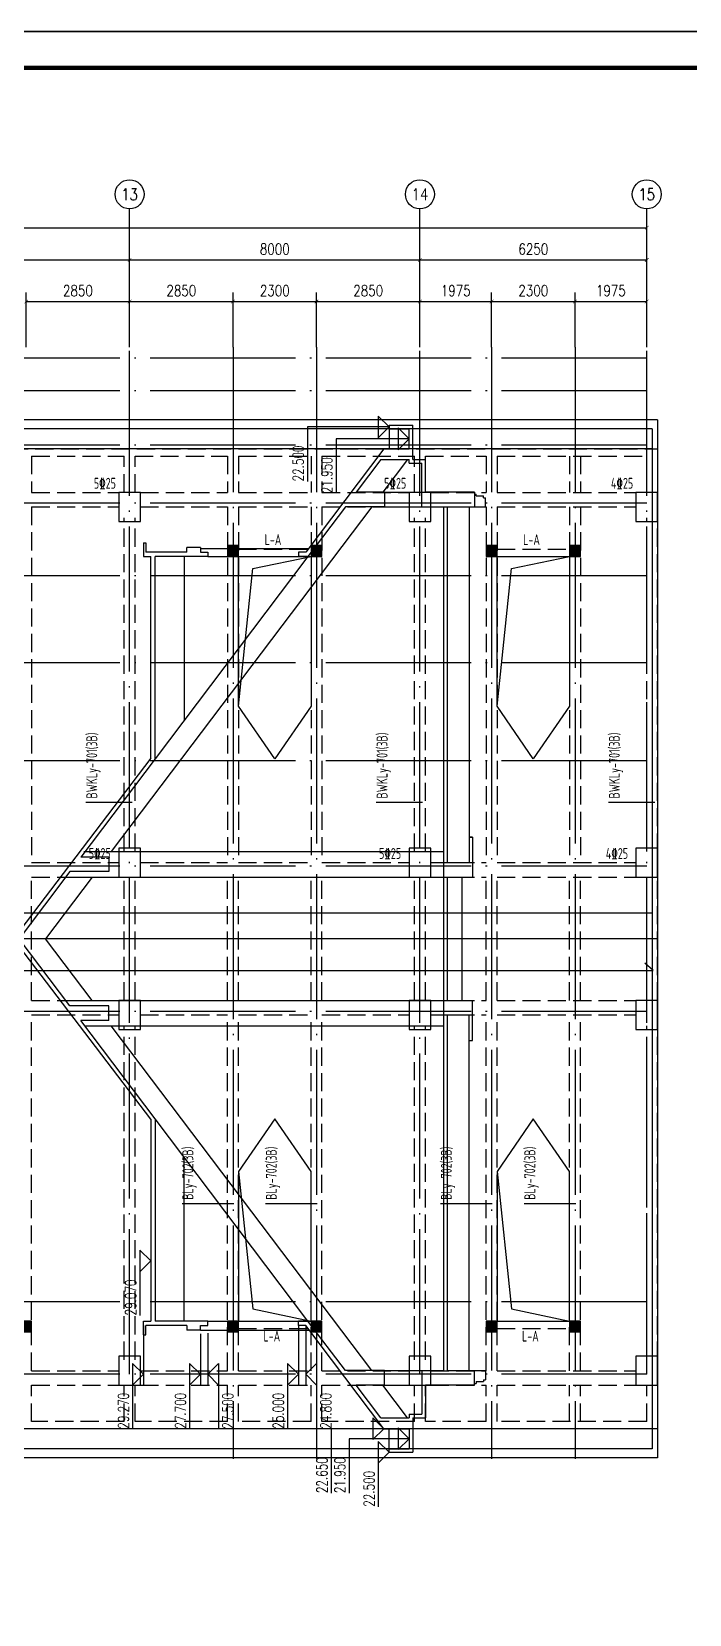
# Model space of a CAD drawing. Header units: millimetres. Extents: x 2998490 to 15040601, y 444546 to 7822218.
# Drawn here: x 14434905 to 14453031, y 7442157 to 7485764 of the extents above; entities that cross this region are included whole.
import ezdxf
from ezdxf.enums import TextEntityAlignment as Align

# ---------------------------------------------------------------- set-up
doc = ezdxf.new("R2010")
doc.units = ezdxf.units.MM
doc.header["$LTSCALE"] = 2000
doc.linetypes.add('DASH', pattern=[0.35, 0.25, -0.1])
doc.linetypes.add('DOTE', pattern=[2.42, 2, -0.2, 0.02, -0.2])
for name, color, linetype in [('3-AXIS', 3, 'Continuous'), ('3-AXIS_TEXT', 7, 'Continuous'), ('3-ban', 84, 'Continuous'), ('3-ban-rein', 1, 'Continuous'), ('3-column-DOWN', 232, 'Continuous'), ('3-dote', 43, 'DOTE'), ('3-liang-rein-X', 54, 'Continuous'), ('3-liang-R截面-X', 50, 'Continuous'), ('3-liang-R截面-Y', 70, 'Continuous'), ('3-liang-s-1', 44, 'Continuous'), ('3-liang-xu', 120, 'DASH'), ('AXIS', 3, 'Continuous'), ('AXIS_TEXT', 7, 'Continuous'), ('图框', 7, 'Continuous')]:
    doc.layers.add(name, color=color, linetype=linetype)
doc.layers.add('3-零部件', color=73, linetype='Continuous', lineweight=5)
doc.styles.add('_TCH_AXIS', font='COMPLEX', dxfattribs={"bigfont": 'GBCBIG'})
doc.styles.add('_TCH_DIM', font='SIMPLEX', dxfattribs={"bigfont": 'GBCBIG'})
doc.styles.add('COMPLEX', font='COMPLEX')
doc.styles.add('DIM_FONT', font='SIMPLEX', dxfattribs={"width": 0.8, "bigfont": 'HZTXT'})
doc.styles.add('TSSD_Rein', font='Tssdeng.shx', dxfattribs={"width": 0.7, "bigfont": 'hztxt.shx'})
doc.dimstyles.new('DIMN100', dxfattribs={"dimtxt": 300, "dimasz": 100, "dimexe": 250, "dimexo": 300, "dimgap": 150, "dimtad": 1, "dimdec": 0, "dimzin": 0, "dimdsep": 46, "dimtxsty": 'DIM_FONT', "dimblk": 'ARCHTICK', "dimcen": 0.09, "dimclrt": 7, "dimazin": 2, "dimtfac": 1, "dimtdec": 0, "dimtix": 1, "dimtmove": 2, "dimatfit": 3, "dimldrblk": 'ARCHTICK', "dimfxl": 0, "dimtolj": 1, "dimtzin": 0, "dimarcsym": 0})

# ---------------------------------------------------------------- blocks, each defined once
blk = doc.blocks.new('TJAD_TK_A0')
at = {"layer": '图框'}
for p, q in [((2162, 399.3), (973, 399.3)), ((973, -441.7), (2162, -441.7))]:
    blk.add_line(p, q, dxfattribs=at)
at = {"layer": '图框', "const_width": 1.2}
blk.add_lwpolyline([(2152, -431.7), (2152, 389.3), (998, 389.3), (998, -431.7)], close=True, dxfattribs=at)
blk = doc.blocks.new('_ArchTick')
at = {"color": 0, "linetype": 'ByBlock', "const_width": 0.15}
blk.add_lwpolyline([(-0.5, -0.5), (0.5, 0.5)], dxfattribs=at)
blk = doc.blocks.new('*D190')
at = {"layer": 'AXIS', "color": 0, "lineweight": -2}
for p, q in [((14429606, 7478430), (14429606, 7479723)), ((14429606, 7479473), (14437606, 7479473)), ((14437606, 7478430), (14437606, 7479723))]:
    blk.add_line(p, q, dxfattribs=at)
at = {"layer": 'Defpoints', "color": 0}
for p in [(14437606, 7479473), (14429606, 7478130), (14437606, 7478130)]:
    blk.add_point(p, dxfattribs=at)
at = {"layer": 'AXIS', "color": 0, "lineweight": -2, "xscale": 100, "yscale": 100, "zscale": 100, "rotation": 180}
blk.add_blockref('_ArchTick', (14429606, 7479473), dxfattribs=at)
at = {"layer": 'AXIS', "color": 0, "lineweight": -2, "xscale": 100, "yscale": 100, "zscale": 100}
blk.add_blockref('_ArchTick', (14437606, 7479473), dxfattribs=at)
at = {"layer": 'AXIS', "color": 7, "insert": (14433606, 7479773), "char_height": 300, "attachment_point": 5, "style": 'DIM_FONT'}
blk.add_mtext('\\A1;8000', dxfattribs=at)
blk = doc.blocks.new('*D191')
at = {"layer": 'AXIS', "color": 0, "lineweight": -2}
for p, q in [((14437606, 7478430), (14437606, 7479723)), ((14437606, 7479473), (14445606, 7479473)), ((14445606, 7478430), (14445606, 7479723))]:
    blk.add_line(p, q, dxfattribs=at)
at = {"layer": 'Defpoints', "color": 0}
for p in [(14445606, 7479473), (14437606, 7478130), (14445606, 7478130)]:
    blk.add_point(p, dxfattribs=at)
at = {"layer": 'AXIS', "color": 0, "lineweight": -2, "xscale": 100, "yscale": 100, "zscale": 100, "rotation": 180}
blk.add_blockref('_ArchTick', (14437606, 7479473), dxfattribs=at)
at = {"layer": 'AXIS', "color": 0, "lineweight": -2, "xscale": 100, "yscale": 100, "zscale": 100}
blk.add_blockref('_ArchTick', (14445606, 7479473), dxfattribs=at)
at = {"layer": 'AXIS', "color": 7, "insert": (14441606, 7479773), "char_height": 300, "attachment_point": 5, "style": 'DIM_FONT'}
blk.add_mtext('\\A1;8000', dxfattribs=at)
blk = doc.blocks.new('*D192')
at = {"layer": 'AXIS', "color": 0, "lineweight": -2}
for p, q in [((14445606, 7478430), (14445606, 7479723)), ((14445606, 7479473), (14451856, 7479473)), ((14451856, 7478430), (14451856, 7479723))]:
    blk.add_line(p, q, dxfattribs=at)
at = {"layer": 'Defpoints', "color": 0}
for p in [(14451856, 7479473), (14445606, 7478130), (14451856, 7478130)]:
    blk.add_point(p, dxfattribs=at)
at = {"layer": 'AXIS', "color": 0, "lineweight": -2, "xscale": 100, "yscale": 100, "zscale": 100, "rotation": 180}
blk.add_blockref('_ArchTick', (14445606, 7479473), dxfattribs=at)
at = {"layer": 'AXIS', "color": 0, "lineweight": -2, "xscale": 100, "yscale": 100, "zscale": 100}
blk.add_blockref('_ArchTick', (14451856, 7479473), dxfattribs=at)
at = {"layer": 'AXIS', "color": 7, "insert": (14448731, 7479773), "char_height": 300, "attachment_point": 5, "style": 'DIM_FONT'}
blk.add_mtext('\\A1;6250', dxfattribs=at)
blk = doc.blocks.new('*D193')
at = {"layer": 'AXIS', "color": 0, "lineweight": -2}
for p, q in [((14375606, 7478430), (14375606, 7480613)), ((14375606, 7480363), (14451856, 7480363)), ((14451856, 7478430), (14451856, 7480613))]:
    blk.add_line(p, q, dxfattribs=at)
at = {"layer": 'Defpoints', "color": 0}
for p in [(14451856, 7480363), (14375606, 7478130), (14451856, 7478130)]:
    blk.add_point(p, dxfattribs=at)
at = {"layer": 'AXIS', "color": 0, "lineweight": -2, "xscale": 100, "yscale": 100, "zscale": 100, "rotation": 180}
blk.add_blockref('_ArchTick', (14375606, 7480363), dxfattribs=at)
at = {"layer": 'AXIS', "color": 0, "lineweight": -2, "xscale": 100, "yscale": 100, "zscale": 100}
blk.add_blockref('_ArchTick', (14451856, 7480363), dxfattribs=at)
at = {"layer": 'AXIS', "color": 7, "insert": (14417563, 7480663), "char_height": 300, "attachment_point": 5, "style": 'DIM_FONT'}
blk.add_mtext('\\A1;76250', dxfattribs=at)
blk = doc.blocks.new('_AXISO')
blk.add_circle((0, 0), 0.5)
at = {"layer": '3-AXIS_TEXT', "style": 'COMPLEX', "width": 1.041667}
blk.add_attdef('A', text='', height=0.56, dxfattribs=at).set_placement((-0.25, -0.28), (0.25, -0.28), align=Align.FIT)
blk = doc.blocks.new('*D1339')
at = {"layer": '3-零部件', "color": 0, "lineweight": -2}
for p, q in [((14434756, 7477071), (14434756, 7478578)), ((14437606, 7477071), (14437606, 7478578)), ((14434756, 7478328), (14437606, 7478328))]:
    blk.add_line(p, q, dxfattribs=at)
at = {"layer": 'Defpoints', "color": 0}
for p in [(14437606, 7478328), (14434756, 7476771), (14437606, 7476771)]:
    blk.add_point(p, dxfattribs=at)
at = {"layer": '3-零部件', "color": 0, "lineweight": -2, "xscale": 100, "yscale": 100, "zscale": 100, "rotation": 180}
blk.add_blockref('_ArchTick', (14434756, 7478328), dxfattribs=at)
at = {"layer": '3-零部件', "color": 0, "lineweight": -2, "xscale": 100, "yscale": 100, "zscale": 100}
blk.add_blockref('_ArchTick', (14437606, 7478328), dxfattribs=at)
at = {"layer": '3-零部件', "color": 7, "insert": (14436181, 7478628), "char_height": 300, "attachment_point": 5, "style": 'DIM_FONT'}
blk.add_mtext('\\A1;2850', dxfattribs=at)
blk = doc.blocks.new('*D1340')
at = {"layer": '3-零部件', "color": 0, "lineweight": -2}
for p, q in [((14437606, 7477071), (14437606, 7478578)), ((14440456, 7477071), (14440456, 7478578)), ((14437606, 7478328), (14440456, 7478328))]:
    blk.add_line(p, q, dxfattribs=at)
at = {"layer": 'Defpoints', "color": 0}
for p in [(14440456, 7478328), (14437606, 7476771), (14440456, 7476771)]:
    blk.add_point(p, dxfattribs=at)
at = {"layer": '3-零部件', "color": 0, "lineweight": -2, "xscale": 100, "yscale": 100, "zscale": 100, "rotation": 180}
blk.add_blockref('_ArchTick', (14437606, 7478328), dxfattribs=at)
at = {"layer": '3-零部件', "color": 0, "lineweight": -2, "xscale": 100, "yscale": 100, "zscale": 100}
blk.add_blockref('_ArchTick', (14440456, 7478328), dxfattribs=at)
at = {"layer": '3-零部件', "color": 7, "insert": (14439031, 7478628), "char_height": 300, "attachment_point": 5, "style": 'DIM_FONT'}
blk.add_mtext('\\A1;2850', dxfattribs=at)
blk = doc.blocks.new('*D1341')
at = {"layer": '3-零部件', "color": 0, "lineweight": -2}
for p, q in [((14440456, 7477071), (14440456, 7478578)), ((14442756, 7477071), (14442756, 7478578)), ((14440456, 7478328), (14442756, 7478328))]:
    blk.add_line(p, q, dxfattribs=at)
at = {"layer": 'Defpoints', "color": 0}
for p in [(14442756, 7478328), (14440456, 7476771), (14442756, 7476771)]:
    blk.add_point(p, dxfattribs=at)
at = {"layer": '3-零部件', "color": 0, "lineweight": -2, "xscale": 100, "yscale": 100, "zscale": 100, "rotation": 180}
blk.add_blockref('_ArchTick', (14440456, 7478328), dxfattribs=at)
at = {"layer": '3-零部件', "color": 0, "lineweight": -2, "xscale": 100, "yscale": 100, "zscale": 100}
blk.add_blockref('_ArchTick', (14442756, 7478328), dxfattribs=at)
at = {"layer": '3-零部件', "color": 7, "insert": (14441606, 7478628), "char_height": 300, "attachment_point": 5, "style": 'DIM_FONT'}
blk.add_mtext('\\A1;2300', dxfattribs=at)
blk = doc.blocks.new('*D1342')
at = {"layer": '3-零部件', "color": 0, "lineweight": -2}
for p, q in [((14442756, 7477071), (14442756, 7478578)), ((14445606, 7477071), (14445606, 7478578)), ((14442756, 7478328), (14445606, 7478328))]:
    blk.add_line(p, q, dxfattribs=at)
at = {"layer": 'Defpoints', "color": 0}
for p in [(14445606, 7478328), (14442756, 7476771), (14445606, 7476771)]:
    blk.add_point(p, dxfattribs=at)
at = {"layer": '3-零部件', "color": 0, "lineweight": -2, "xscale": 100, "yscale": 100, "zscale": 100, "rotation": 180}
blk.add_blockref('_ArchTick', (14442756, 7478328), dxfattribs=at)
at = {"layer": '3-零部件', "color": 0, "lineweight": -2, "xscale": 100, "yscale": 100, "zscale": 100}
blk.add_blockref('_ArchTick', (14445606, 7478328), dxfattribs=at)
at = {"layer": '3-零部件', "color": 7, "insert": (14444181, 7478628), "char_height": 300, "attachment_point": 5, "style": 'DIM_FONT'}
blk.add_mtext('\\A1;2850', dxfattribs=at)
blk = doc.blocks.new('*D1343')
at = {"layer": '3-零部件', "color": 0, "lineweight": -2}
for p, q in [((14445606, 7477071), (14445606, 7478578)), ((14447581, 7477071), (14447581, 7478578)), ((14445606, 7478328), (14447581, 7478328))]:
    blk.add_line(p, q, dxfattribs=at)
at = {"layer": 'Defpoints', "color": 0}
for p in [(14447581, 7478328), (14445606, 7476771), (14447581, 7476771)]:
    blk.add_point(p, dxfattribs=at)
at = {"layer": '3-零部件', "color": 0, "lineweight": -2, "xscale": 100, "yscale": 100, "zscale": 100, "rotation": 180}
blk.add_blockref('_ArchTick', (14445606, 7478328), dxfattribs=at)
at = {"layer": '3-零部件', "color": 0, "lineweight": -2, "xscale": 100, "yscale": 100, "zscale": 100}
blk.add_blockref('_ArchTick', (14447581, 7478328), dxfattribs=at)
at = {"layer": '3-零部件', "color": 7, "insert": (14446593, 7478628), "char_height": 300, "attachment_point": 5, "style": 'DIM_FONT'}
blk.add_mtext('\\A1;1975', dxfattribs=at)
blk = doc.blocks.new('*D1344')
at = {"layer": '3-零部件', "color": 0, "lineweight": -2}
for p, q in [((14447581, 7477071), (14447581, 7478578)), ((14449881, 7477071), (14449881, 7478578)), ((14447581, 7478328), (14449881, 7478328))]:
    blk.add_line(p, q, dxfattribs=at)
at = {"layer": 'Defpoints', "color": 0}
for p in [(14449881, 7478328), (14447581, 7476771), (14449881, 7476771)]:
    blk.add_point(p, dxfattribs=at)
at = {"layer": '3-零部件', "color": 0, "lineweight": -2, "xscale": 100, "yscale": 100, "zscale": 100, "rotation": 180}
blk.add_blockref('_ArchTick', (14447581, 7478328), dxfattribs=at)
at = {"layer": '3-零部件', "color": 0, "lineweight": -2, "xscale": 100, "yscale": 100, "zscale": 100}
blk.add_blockref('_ArchTick', (14449881, 7478328), dxfattribs=at)
at = {"layer": '3-零部件', "color": 7, "insert": (14448731, 7478628), "char_height": 300, "attachment_point": 5, "style": 'DIM_FONT'}
blk.add_mtext('\\A1;2300', dxfattribs=at)
blk = doc.blocks.new('*D1345')
at = {"layer": '3-零部件', "color": 0, "lineweight": -2}
for p, q in [((14449881, 7477071), (14449881, 7478578)), ((14451856, 7477071), (14451856, 7478578)), ((14449881, 7478328), (14451856, 7478328))]:
    blk.add_line(p, q, dxfattribs=at)
at = {"layer": 'Defpoints', "color": 0}
for p in [(14451856, 7478328), (14449881, 7476771), (14451856, 7476771)]:
    blk.add_point(p, dxfattribs=at)
at = {"layer": '3-零部件', "color": 0, "lineweight": -2, "xscale": 100, "yscale": 100, "zscale": 100, "rotation": 180}
blk.add_blockref('_ArchTick', (14449881, 7478328), dxfattribs=at)
at = {"layer": '3-零部件', "color": 0, "lineweight": -2, "xscale": 100, "yscale": 100, "zscale": 100}
blk.add_blockref('_ArchTick', (14451856, 7478328), dxfattribs=at)
at = {"layer": '3-零部件', "color": 7, "insert": (14450868, 7478628), "char_height": 300, "attachment_point": 5, "style": 'DIM_FONT'}
blk.add_mtext('\\A1;1975', dxfattribs=at)
blk = doc.blocks.new('wp')
at = {"layer": '3-ban'}
for p, q in [((14071214, 7460441), (14069414, 7460441)), ((14070914, 7460141), (14070614, 7460441)), ((14070914, 7460141), (14071214, 7460441)), ((14072636, 7460141), (14070614, 7460141)), ((14070936, 7457979), (14072636, 7459263)), ((14074336, 7457979), (14072636, 7459263)), ((14070936, 7458706), (14070936, 7448291)), ((14074336, 7458731), (14074336, 7448291)), ((14070236, 7458177), (14070236, 7448291)), ((14075036, 7458202), (14075036, 7448291)), ((14060736, 7450272), (14070236, 7457450)), ((14084536, 7450272), (14075036, 7457450)), ((14060936, 7456862), (14059136, 7456862)), ((14060636, 7456562), (14060336, 7456862)), ((14060636, 7456562), (14060936, 7456862)), ((14061982, 7456562), (14060336, 7456562)), ((14064059, 7456662), (14062259, 7456662)), ((14063759, 7456362), (14063459, 7456662)), ((14065106, 7456362), (14063459, 7456362)), ((14063759, 7456362), (14064059, 7456662)), ((14062102, 7452032), (14067674, 7456242)), ((14083169, 7452032), (14077597, 7456242)), ((14062102, 7455444), (14066619, 7455444)), ((14083169, 7455444), (14078653, 7455444)), ((14060936, 7455291), (14059136, 7455291)), ((14060636, 7454991), (14060336, 7455291)), ((14061752, 7454991), (14060336, 7454991)), ((14060636, 7454991), (14060936, 7455291)), ((14061852, 7454991), (14061852, 7451993)), ((14083389, 7454991), (14083389, 7452016)), ((14060636, 7454791), (14060336, 7454491)), ((14061768, 7454791), (14060336, 7454791)), ((14060636, 7454791), (14060936, 7454491)), ((14062102, 7454791), (14062102, 7452291)), ((14083169, 7454791), (14083169, 7452291)), ((14060936, 7454491), (14059136, 7454491)), ((14060936, 7452591), (14059136, 7452591)), ((14060636, 7452291), (14060336, 7452591)), ((14060636, 7452291), (14060936, 7452591)), ((14061982, 7452291), (14060336, 7452291)), ((14060636, 7452091), (14060336, 7451791)), ((14061982, 7452091), (14060336, 7452091)), ((14060636, 7452091), (14060936, 7451791)), ((14086736, 7452045), (14085236, 7452045)), ((14086736, 7449791), (14086736, 7452045)), ((14060936, 7451791), (14059136, 7451791)), ((14059136, 7451389), (14057361, 7451389)), ((14059136, 7449941), (14059136, 7451389)), ((14086411, 7451256), (14084911, 7451256)), ((14086411, 7449241), (14086411, 7451256)), ((14058861, 7450895), (14057361, 7450895)), ((14058861, 7449241), (14058861, 7450895)), ((14059136, 7449941), (14058836, 7450241)), ((14059436, 7450241), (14058836, 7450241)), ((14059136, 7449941), (14059436, 7450241)), ((14058786, 7450091), (14056986, 7450091)), ((14058486, 7449791), (14058186, 7450091)), ((14058486, 7449791), (14058786, 7450091)), ((14058586, 7449791), (14059136, 7449791)), ((14059436, 7449290), (14060336, 7449970)), ((14060336, 7449922), (14060336, 7448891)), ((14060736, 7449922), (14060736, 7448891)), ((14084536, 7449922), (14084536, 7448891)), ((14085836, 7449290), (14084936, 7449970)), ((14084936, 7449922), (14084936, 7448891)), ((14086686, 7449791), (14086136, 7449791)), ((14086686, 7449791), (14086136, 7449791)), ((14086736, 7449791), (14086436, 7450091)), ((14087036, 7450091), (14086436, 7450091)), ((14086736, 7449791), (14087036, 7450091)), ((14058861, 7449241), (14058561, 7449541)), ((14059161, 7449541), (14058561, 7449541)), ((14058861, 7449241), (14059161, 7449541)), ((14086411, 7449241), (14086111, 7449541)), ((14086711, 7449541), (14086111, 7449541)), ((14086411, 7449241), (14086711, 7449541)), ((14060736, 7447591), (14069836, 7447591)), ((14074336, 7447791), (14070936, 7447791)), ((14084536, 7447591), (14075436, 7447591)), ((14060386, 7447441), (14060736, 7447441)), ((14084886, 7447441), (14084536, 7447441))]:
    blk.add_line(p, q, dxfattribs=at)
at = {"layer": '3-ban', "color": 2}
for p, q in [((14067661, 7456362), (14072636, 7460141)), ((14070786, 7458593), (14072636, 7459990)), ((14077611, 7456362), (14072636, 7460141)), ((14074486, 7458593), (14072636, 7459990)), ((14070786, 7457515), (14070786, 7458593)), ((14074486, 7457515), (14074486, 7458593)), ((14067674, 7456242), (14070386, 7458290)), ((14070386, 7457515), (14070386, 7458290)), ((14074886, 7457515), (14074886, 7458290)), ((14077597, 7456242), (14074886, 7458290)), ((14070386, 7457515), (14070786, 7457515)), ((14074886, 7457515), (14074486, 7457515)), ((14061722, 7456562), (14061722, 7456499)), ((14061722, 7456562), (14062102, 7456562)), ((14061722, 7456499), (14061982, 7456499)), ((14061982, 7455366), (14061982, 7456499)), ((14062102, 7456562), (14062102, 7456362)), ((14067661, 7456362), (14062102, 7456362)), ((14077611, 7456362), (14083169, 7456362)), ((14083169, 7456562), (14083169, 7456362)), ((14083549, 7456562), (14083169, 7456562)), ((14083549, 7456499), (14083289, 7456499)), ((14083289, 7455366), (14083289, 7456499)), ((14083549, 7456562), (14083549, 7456499)), ((14062102, 7454791), (14062102, 7456242)), ((14067674, 7456242), (14062102, 7456242)), ((14077597, 7456242), (14083169, 7456242)), ((14083169, 7454791), (14083169, 7456242)), ((14061982, 7455366), (14061852, 7455366)), ((14061852, 7454991), (14061852, 7455366)), ((14061852, 7454991), (14061982, 7454991)), ((14061982, 7454991), (14061982, 7454791)), ((14083289, 7455366), (14083419, 7455366)), ((14083289, 7454991), (14083289, 7454791)), ((14083419, 7454991), (14083289, 7454991)), ((14083419, 7454991), (14083419, 7455366)), ((14061982, 7454791), (14062102, 7454791)), ((14083289, 7454791), (14083169, 7454791)), ((14059136, 7449941), (14061982, 7452091)), ((14060736, 7450999), (14062102, 7452032)), ((14061982, 7452091), (14061982, 7452291)), ((14061982, 7452291), (14062102, 7452291)), ((14062102, 7452032), (14062102, 7452291)), ((14083169, 7452032), (14083169, 7452291)), ((14083289, 7452291), (14083169, 7452291)), ((14084536, 7450999), (14083169, 7452032)), ((14083289, 7452091), (14083289, 7452291)), ((14086136, 7449941), (14083289, 7452091)), ((14059436, 7450017), (14060336, 7450697)), ((14060336, 7449922), (14060336, 7450697)), ((14060736, 7449922), (14060736, 7450999)), ((14084536, 7449922), (14084536, 7450999)), ((14084536, 7449922), (14084536, 7450999)), ((14084936, 7449922), (14084936, 7450697)), ((14085836, 7450017), (14084936, 7450697)), ((14058486, 7449791), (14058486, 7449141)), ((14058486, 7449791), (14058586, 7449791)), ((14058586, 7449791), (14058586, 7449241)), ((14059136, 7449941), (14059136, 7449241)), ((14059436, 7450017), (14059436, 7449241)), ((14060336, 7449922), (14060736, 7449922)), ((14084936, 7449922), (14084536, 7449922)), ((14085836, 7450017), (14085836, 7449241)), ((14086136, 7449941), (14086136, 7449241)), ((14086686, 7449791), (14086686, 7449241)), ((14086786, 7449791), (14086686, 7449791)), ((14086786, 7449791), (14086786, 7449141)), ((14059436, 7449141), (14058486, 7449141)), ((14059136, 7449241), (14058586, 7449241)), ((14059536, 7449241), (14059436, 7449241)), ((14059436, 7449141), (14059436, 7448791)), ((14059536, 7449241), (14059536, 7448891)), ((14060736, 7448891), (14059536, 7448891)), ((14060736, 7448891), (14060736, 7448291)), ((14084536, 7448891), (14085736, 7448891)), ((14084536, 7448891), (14084536, 7448291)), ((14085736, 7449241), (14085836, 7449241)), ((14085736, 7449241), (14085736, 7448891)), ((14085836, 7449141), (14086786, 7449141)), ((14085836, 7449141), (14085836, 7448791)), ((14086136, 7449241), (14086686, 7449241)), ((14060336, 7448791), (14059436, 7448791)), ((14060336, 7447441), (14060336, 7448791)), ((14084936, 7447441), (14084936, 7448791)), ((14084936, 7448791), (14085836, 7448791)), ((14076986, 7448291), (14060736, 7448291)), ((14060736, 7448191), (14060736, 7447141)), ((14070536, 7448191), (14060736, 7448191)), ((14070536, 7448191), (14070536, 7447591)), ((14070936, 7448191), (14070936, 7447491)), ((14074336, 7448191), (14070936, 7448191)), ((14074336, 7448191), (14074336, 7447491)), ((14084536, 7448191), (14074736, 7448191)), ((14074736, 7448191), (14074736, 7447591)), ((14084536, 7448291), (14076986, 7448291)), ((14084536, 7448191), (14084536, 7447141)), ((14069836, 7447591), (14070536, 7447591)), ((14069836, 7447591), (14069836, 7447491)), ((14069836, 7447591), (14069836, 7447491)), ((14075436, 7447591), (14074736, 7447591)), ((14075436, 7447591), (14075436, 7447491)), ((14075436, 7447491), (14075436, 7447591)), ((14060336, 7447441), (14060386, 7447441)), ((14060386, 7447441), (14060386, 7447391)), ((14060436, 7447391), (14060386, 7447391)), ((14060436, 7447391), (14060436, 7447191)), ((14060486, 7447191), (14060436, 7447191)), ((14060486, 7447191), (14060486, 7447141)), ((14060736, 7447141), (14060486, 7447141)), ((14069836, 7447491), (14070936, 7447491)), ((14075436, 7447491), (14074336, 7447491)), ((14084536, 7447141), (14084786, 7447141)), ((14084786, 7447191), (14084836, 7447191)), ((14084786, 7447191), (14084786, 7447141)), ((14084836, 7447391), (14084886, 7447391)), ((14084836, 7447391), (14084836, 7447191)), ((14084886, 7447441), (14084886, 7447391)), ((14084936, 7447441), (14084886, 7447441))]:
    blk.add_line(p, q, dxfattribs=at)
at = {"layer": '3-ban', "style": '_TCH_DIM', "width": 0.705882}
for s, p in [('32.850', (14069414, 7460546)), ('29.270', (14059136, 7456967)), ('29.070', (14062259, 7456767)), ('27.700', (14059136, 7455396)), ('27.500', (14059136, 7454089)), ('25.000', (14059136, 7452696)), ('22.500', (14085236, 7452150)), ('22.650', (14057361, 7451494)), ('24.800', (14059136, 7451389)), ('21.950', (14084911, 7451361)), ('21.950', (14057361, 7451000)), ('22.500', (14056986, 7450196))]:
    blk.add_text(s, height=297.5, dxfattribs=at).set_placement(p)

msp = doc.modelspace()

# ---------------------------------------------------------------- hatches: boundary and pattern name
at = {"layer": '3-ban'}
for points in [[(14440305.5, 7471304.5), (14440605.5, 7471304.5), (14440605.5, 7471604.5), (14440305.5, 7471604.5)], [(14442605.5, 7471304.5), (14442905.5, 7471304.5), (14442905.5, 7471604.5), (14442605.5, 7471604.5)], [(14447430.5, 7471304.5), (14447730.5, 7471304.5), (14447730.5, 7471604.5), (14447430.5, 7471604.5)], [(14449730.5, 7471304.5), (14450030.5, 7471304.5), (14450030.5, 7471604.5), (14449730.5, 7471604.5)], [(14434605.5, 7449937.1), (14434905.5, 7449937.1), (14434905.5, 7450237.1), (14434605.5, 7450237.1)], [(14440305.5, 7449937.1), (14440605.5, 7449937.1), (14440605.5, 7450237.1), (14440305.5, 7450237.1)], [(14442605.5, 7449937.1), (14442905.5, 7449937.1), (14442905.5, 7450237.1), (14442605.5, 7450237.1)], [(14447430.5, 7449937.1), (14447730.5, 7449937.1), (14447730.5, 7450237.1), (14447430.5, 7450237.1)], [(14449730.5, 7449937.1), (14450030.5, 7449937.1), (14450030.5, 7450237.1), (14449730.5, 7450237.1)]]:
    msp.add_hatch(color=8, dxfattribs=at).paths.add_polyline_path(points)

# ---------------------------------------------------------------- linework, layer by layer
at = {"layer": '3-AXIS', "color": 15, "linetype": 'DOTE'}
for p, q in [((14437605.6, 7448770.8), (14437605.6, 7478050.9)), ((14445605.6, 7448770.8), (14445605.6, 7478050.9)), ((14451855.6, 7448770.8), (14451855.6, 7478050.9)), ((14451855.6, 7476770.8), (14370566.4, 7476770.8)), ((14451855.6, 7475870.8), (14370566.4, 7475870.8)), ((14451855.6, 7474370.8), (14370566.4, 7474370.8)), ((14451855.6, 7472770.8), (14370566.4, 7472770.8)), ((14451855.6, 7470770.8), (14370566.4, 7470770.8)), ((14451855.6, 7468370.8), (14370566.4, 7468370.8)), ((14451855.6, 7465670.8), (14370566.4, 7465670.8)), ((14451855.6, 7462770.8), (14370566.4, 7462770.8)), ((14451855.6, 7458770.8), (14370566.4, 7458770.8)), ((14451855.6, 7450770.8), (14370566.4, 7450770.8)), ((14451855.6, 7448770.8), (14370566.4, 7448770.8))]:
    msp.add_line(p, q, dxfattribs=at)
at = {"layer": '3-ban'}
for points in [[(14440305.5, 7471304.5), (14440605.5, 7471304.5), (14440605.5, 7471604.5), (14440305.5, 7471604.5)], [(14442605.5, 7471304.5), (14442905.5, 7471304.5), (14442905.5, 7471604.5), (14442605.5, 7471604.5)], [(14447430.5, 7471304.5), (14447730.5, 7471304.5), (14447730.5, 7471604.5), (14447430.5, 7471604.5)], [(14449730.5, 7471304.5), (14450030.5, 7471304.5), (14450030.5, 7471604.5), (14449730.5, 7471604.5)], [(14434605.5, 7449937.1), (14434905.5, 7449937.1), (14434905.5, 7450237.1), (14434605.5, 7450237.1)], [(14440305.5, 7449937.1), (14440605.5, 7449937.1), (14440605.5, 7450237.1), (14440305.5, 7450237.1)], [(14442605.5, 7449937.1), (14442905.5, 7449937.1), (14442905.5, 7450237.1), (14442605.5, 7450237.1)], [(14447430.5, 7449937.1), (14447730.5, 7449937.1), (14447730.5, 7450237.1), (14447430.5, 7450237.1)], [(14449730.5, 7449937.1), (14450030.5, 7449937.1), (14450030.5, 7450237.1), (14449730.5, 7450237.1)]]:
    msp.add_lwpolyline(points, close=True, dxfattribs=at)
at = {"layer": '3-ban-rein', "elevation": 5065}
for points in [[(14387502.4, 7461151.8), (14387502.4, 7461489.8), (14452002.8, 7461489.8), (14452002.8, 7461143.7)], [(14387739.2, 7460088.9), (14387465.5, 7459895.4), (14452033.6, 7459895.4), (14451804.3, 7460098.5)]]:
    msp.add_lwpolyline(points, dxfattribs=at)
at = {"layer": '3-column-DOWN'}
for points in [[(14437305.5, 7472270.8), (14437905.5, 7472270.8), (14437905.5, 7473070.8), (14437305.5, 7473070.8)], [(14445305.5, 7472270.8), (14445905.5, 7472270.8), (14445905.5, 7473070.8), (14445305.5, 7473070.8)], [(14451555.5, 7472270.8), (14452155.5, 7472270.8), (14452155.5, 7473070.8), (14451555.5, 7473070.8)], [(14437305.5, 7462470.8), (14437905.5, 7462470.8), (14437905.5, 7463270.8), (14437305.5, 7463270.8)], [(14445305.5, 7462470.8), (14445905.5, 7462470.8), (14445905.5, 7463270.8), (14445305.5, 7463270.8)], [(14451555.5, 7462470.8), (14452155.5, 7462470.8), (14452155.5, 7463270.8), (14451555.5, 7463270.8)], [(14437305.5, 7458270.8), (14437905.5, 7458270.8), (14437905.5, 7459070.8), (14437305.5, 7459070.8)], [(14445305.5, 7458270.8), (14445905.5, 7458270.8), (14445905.5, 7459070.8), (14445305.5, 7459070.8)], [(14451555.5, 7458270.8), (14452155.5, 7458270.8), (14452155.5, 7459070.8), (14451555.5, 7459070.8)], [(14437305.5, 7448470.8), (14437905.5, 7448470.8), (14437905.5, 7449270.8), (14437305.5, 7449270.8)], [(14445305.5, 7448470.8), (14445905.5, 7448470.8), (14445905.5, 7449270.8), (14445305.5, 7449270.8)], [(14451555.5, 7448470.8), (14452155.5, 7448470.8), (14452155.5, 7449270.8), (14451555.5, 7449270.8)]]:
    msp.add_lwpolyline(points, close=True, dxfattribs=at)
at = {"layer": '3-dote'}
for p, q in [((14440455.6, 7477072.8), (14440455.6, 7446445.6)), ((14442755.6, 7477072.8), (14442755.6, 7446445.6)), ((14447580.6, 7477072.8), (14447580.6, 7446445.6)), ((14449880.6, 7477072.8), (14449880.6, 7446445.6))]:
    msp.add_line(p, q, dxfattribs=at)
at = {"layer": '3-liang-R截面-Y'}
for p, q in [((14436403.1, 7464532.3), (14437679, 7464532.3)), ((14444403.1, 7464532.3), (14445679, 7464532.3)), ((14450803.1, 7464532.3), (14452079, 7464532.3)), ((14439050, 7453476.3), (14440475.1, 7453476.3)), ((14441350, 7453476.3), (14442775.1, 7453476.3)), ((14446175, 7453476.3), (14447600.1, 7453476.3)), ((14448475, 7453476.3), (14449900.1, 7453476.3))]:
    msp.add_line(p, q, dxfattribs=at)
at = {"layer": '3-liang-s-1'}
for p, q in [((14452155.5, 7475070.8), (14387305.6, 7475070.8)), ((14452155.5, 7475070.8), (14452155.5, 7446470.8)), ((14452005.5, 7474820.8), (14387555.5, 7474820.8)), ((14452005.5, 7474820.8), (14452005.5, 7446720.8)), ((14452005.5, 7474270.8), (14388105.5, 7474270.8)), ((14452155.5, 7460770.8), (14397105.5, 7460770.8)), ((14452005.5, 7447270.8), (14388105.5, 7447270.8)), ((14452005.5, 7446720.8), (14387555.5, 7446720.8)), ((14452155.5, 7446470.8), (14387405.5, 7446470.8))]:
    msp.add_line(p, q, dxfattribs=at)
at = {"layer": '3-liang-s-1', "ltscale": 3}
for points in [[(14441605.5, 7465732.3), (14440605.5, 7467183.5), (14440605.5, 7471304.5), (14442605.5, 7471304.5), (14442605.5, 7467183.5)], [(14448730.5, 7465732.3), (14447730.5, 7467183.5), (14447730.5, 7471304.5), (14449730.5, 7471304.5), (14449730.5, 7467183.5)], [(14441605.5, 7455809.3), (14440605.5, 7454358), (14440605.5, 7450237.1), (14442605.5, 7450237.1), (14442605.5, 7454358)], [(14448730.5, 7455809.3), (14447730.5, 7454358), (14447730.5, 7450237.1), (14449730.5, 7450237.1), (14449730.5, 7454358)]]:
    msp.add_lwpolyline(points, close=True, dxfattribs=at)
at = {"layer": '3-liang-s-1'}
for points in [[(14440605.5, 7467183.5), (14441001.9, 7470970.5), (14442605.5, 7471304.5)], [(14447730.5, 7467183.5), (14448126.9, 7470970.5), (14449730.5, 7471304.5)], [(14440605.5, 7454358), (14441001.9, 7450571), (14442605.5, 7450237.1)], [(14447730.5, 7454358), (14448126.9, 7450571), (14449730.5, 7450237.1)]]:
    msp.add_lwpolyline(points, dxfattribs=at)
at = {"layer": '3-liang-xu'}
for p, q in [((14388105.5, 7474270.8), (14452155.5, 7474270.8)), ((14452155.5, 7474270.8), (14452155.5, 7473070.8)), ((14434905.5, 7474070.8), (14434905.5, 7473070.8)), ((14434905.5, 7474070.8), (14437455.5, 7474070.8)), ((14437455.5, 7473070.8), (14437455.5, 7474070.8)), ((14437755.5, 7474070.8), (14440305.5, 7474070.8)), ((14437755.5, 7473070.8), (14437755.5, 7474070.8)), ((14440305.5, 7474070.8), (14440305.5, 7473070.8)), ((14440605.5, 7474070.8), (14440605.5, 7473070.8)), ((14440605.5, 7474070.8), (14442605.5, 7474070.8)), ((14442605.5, 7474070.8), (14442605.5, 7473070.8)), ((14442905.5, 7474070.8), (14442905.5, 7473070.8)), ((14442905.5, 7474070.8), (14445455.5, 7474070.8)), ((14445455.5, 7473070.8), (14445455.5, 7474070.8)), ((14445755.5, 7474070.8), (14447430.5, 7474070.8)), ((14445755.5, 7473070.8), (14445755.5, 7474070.8)), ((14447430.5, 7474070.8), (14447430.5, 7473070.8)), ((14447730.5, 7474070.8), (14447730.5, 7473070.8)), ((14447730.5, 7474070.8), (14451855.5, 7474070.8)), ((14449730.5, 7474070.8), (14449730.5, 7473070.8)), ((14450030.5, 7474070.8), (14450030.5, 7473070.8)), ((14451855.5, 7473070.8), (14451855.5, 7474070.8)), ((14434905.5, 7473070.8), (14437305.5, 7473070.8)), ((14437905.5, 7473070.8), (14440305.5, 7473070.8)), ((14440605.5, 7473070.8), (14442605.5, 7473070.8)), ((14442905.5, 7473070.8), (14445305.5, 7473070.8)), ((14445905.5, 7473070.8), (14447430.5, 7473070.8)), ((14447730.5, 7473070.8), (14451555.5, 7473070.8)), ((14434905.5, 7472670.8), (14437305.5, 7472670.8)), ((14434905.5, 7472670.8), (14434905.5, 7462870.8)), ((14437905.5, 7472670.8), (14440305.5, 7472670.8)), ((14440305.5, 7472670.8), (14440305.5, 7462870.8)), ((14440605.5, 7472670.8), (14442605.5, 7472670.8)), ((14440605.5, 7472670.8), (14440605.5, 7462870.8)), ((14442605.5, 7472670.8), (14442605.5, 7462870.8)), ((14442905.5, 7472670.8), (14445305.5, 7472670.8)), ((14442905.5, 7472670.8), (14442905.5, 7462870.8)), ((14445905.5, 7472670.8), (14447430.5, 7472670.8)), ((14447430.5, 7472670.8), (14447430.5, 7462870.8)), ((14447730.5, 7472670.8), (14451555.5, 7472670.8)), ((14447730.5, 7472670.8), (14447730.5, 7462870.8)), ((14449730.5, 7472670.8), (14449730.5, 7462870.8)), ((14450030.5, 7472670.8), (14450030.5, 7462870.8)), ((14437455.5, 7463170.8), (14437455.5, 7472370.8)), ((14437755.5, 7463170.8), (14437755.5, 7472370.8)), ((14445455.5, 7463170.8), (14445455.5, 7472370.8)), ((14445755.5, 7463170.8), (14445755.5, 7472370.8)), ((14451855.5, 7463170.8), (14451855.5, 7472370.8)), ((14452155.5, 7463170.8), (14452155.5, 7472370.8)), ((14440605.5, 7471504.5), (14442605.5, 7471504.5)), ((14440605.5, 7471304.5), (14442605.5, 7471304.5)), ((14447730.5, 7471504.5), (14449730.5, 7471504.5)), ((14447730.5, 7471304.5), (14449730.5, 7471304.5)), ((14434905.5, 7462870.8), (14437305.5, 7462870.8)), ((14437905.5, 7462870.8), (14440305.5, 7462870.8)), ((14440605.5, 7462870.8), (14442605.5, 7462870.8)), ((14442905.5, 7462870.8), (14445305.5, 7462870.8)), ((14445905.5, 7462870.8), (14447430.5, 7462870.8)), ((14447730.5, 7462870.8), (14451555.5, 7462870.8)), ((14434905.5, 7459070.8), (14434905.5, 7462470.8)), ((14434905.5, 7462470.8), (14437305.5, 7462470.8)), ((14437455.5, 7459070.8), (14437455.5, 7462470.8)), ((14437755.5, 7459070.8), (14437755.5, 7462470.8)), ((14437905.5, 7462470.8), (14440305.5, 7462470.8)), ((14440305.5, 7459070.8), (14440305.5, 7462470.8)), ((14440605.5, 7459070.8), (14440605.5, 7462470.8)), ((14440605.5, 7462470.8), (14442605.5, 7462470.8)), ((14442605.5, 7459070.8), (14442605.5, 7462470.8)), ((14442905.5, 7459070.8), (14442905.5, 7462470.8)), ((14442905.5, 7462470.8), (14445305.5, 7462470.8)), ((14445455.5, 7459070.8), (14445455.5, 7462470.8)), ((14445755.5, 7459070.8), (14445755.5, 7462470.8)), ((14445905.5, 7462470.8), (14447430.5, 7462470.8)), ((14447430.5, 7459070.8), (14447430.5, 7462470.8)), ((14447730.5, 7462470.8), (14451555.5, 7462470.8)), ((14447730.5, 7459070.8), (14447730.5, 7462470.8)), ((14449730.5, 7459070.8), (14449730.5, 7462470.8)), ((14450030.5, 7459070.8), (14450030.5, 7462470.8)), ((14451855.5, 7459070.8), (14451855.5, 7462470.8)), ((14452155.5, 7459070.8), (14452155.5, 7462470.8)), ((14434905.5, 7459070.8), (14437305.5, 7459070.8)), ((14437905.5, 7459070.8), (14440305.5, 7459070.8)), ((14440605.5, 7459070.8), (14442605.5, 7459070.8)), ((14442905.5, 7459070.8), (14445305.5, 7459070.8)), ((14445905.5, 7459070.8), (14447430.5, 7459070.8)), ((14447730.5, 7459070.8), (14451555.5, 7459070.8)), ((14434905.5, 7458670.8), (14437305.5, 7458670.8)), ((14434905.5, 7448870.8), (14434905.5, 7458670.8)), ((14437905.5, 7458670.8), (14440305.5, 7458670.8)), ((14440305.5, 7448870.8), (14440305.5, 7458670.8)), ((14440605.5, 7458670.8), (14442605.5, 7458670.8)), ((14440605.5, 7448870.8), (14440605.5, 7458670.8)), ((14442605.5, 7448870.8), (14442605.5, 7458670.8)), ((14442905.5, 7458670.8), (14445305.5, 7458670.8)), ((14442905.5, 7448870.8), (14442905.5, 7458670.8)), ((14445905.5, 7458670.8), (14447430.5, 7458670.8)), ((14447430.5, 7448870.8), (14447430.5, 7458670.8)), ((14447730.5, 7458670.8), (14451555.5, 7458670.8)), ((14447730.5, 7448870.8), (14447730.5, 7458670.8)), ((14449730.5, 7448870.8), (14449730.5, 7458670.8)), ((14450030.5, 7448870.8), (14450030.5, 7458670.8)), ((14437455.5, 7449170.8), (14437455.5, 7458370.8)), ((14437755.5, 7449170.8), (14437755.5, 7458370.8)), ((14445455.5, 7449170.8), (14445455.5, 7458370.8)), ((14445755.5, 7449170.8), (14445755.5, 7458370.8)), ((14451855.5, 7449170.8), (14451855.5, 7458370.8)), ((14452155.5, 7449170.8), (14452155.5, 7458370.8)), ((14440605.5, 7450237.1), (14442605.5, 7450237.1)), ((14447730.5, 7450237.1), (14449730.5, 7450237.1)), ((14440605.5, 7450037.1), (14442605.5, 7450037.1)), ((14447730.5, 7450037.1), (14449730.5, 7450037.1)), ((14434905.5, 7448870.8), (14437305.5, 7448870.8)), ((14437905.5, 7448870.8), (14440305.5, 7448870.8)), ((14440605.5, 7448870.8), (14442605.5, 7448870.8)), ((14442905.5, 7448870.8), (14445305.5, 7448870.8)), ((14445905.5, 7448870.8), (14447430.5, 7448870.8)), ((14447730.5, 7448870.8), (14451555.5, 7448870.8)), ((14434905.5, 7447470.8), (14434905.5, 7448470.8)), ((14434905.5, 7448470.8), (14437305.5, 7448470.8)), ((14437455.5, 7447470.8), (14437455.5, 7448470.8)), ((14437755.5, 7447470.8), (14437755.5, 7448470.8)), ((14437905.5, 7448470.8), (14440305.5, 7448470.8)), ((14440305.5, 7447470.8), (14440305.5, 7448470.8)), ((14440605.5, 7447470.8), (14440605.5, 7448470.8)), ((14440605.5, 7448470.8), (14442605.5, 7448470.8)), ((14442605.5, 7447470.8), (14442605.5, 7448470.8)), ((14442905.5, 7447470.8), (14442905.5, 7448470.8)), ((14442905.5, 7448470.8), (14445305.5, 7448470.8)), ((14445455.5, 7447470.8), (14445455.5, 7448470.8)), ((14445755.5, 7447470.8), (14445755.5, 7448470.8)), ((14445905.5, 7448470.8), (14447430.5, 7448470.8)), ((14447430.5, 7447470.8), (14447430.5, 7448470.8)), ((14447730.5, 7447470.8), (14447730.5, 7448470.8)), ((14447730.5, 7448470.8), (14451555.5, 7448470.8)), ((14449730.5, 7447470.8), (14449730.5, 7448470.8)), ((14450030.5, 7447470.8), (14450030.5, 7448470.8)), ((14451855.5, 7447470.8), (14451855.5, 7448470.8)), ((14452155.5, 7448470.8), (14452155.5, 7447270.8)), ((14452155.5, 7447270.8), (14388105.5, 7447270.8)), ((14437455.5, 7447470.8), (14434905.5, 7447470.8)), ((14440305.5, 7447470.8), (14437755.5, 7447470.8)), ((14442605.5, 7447470.8), (14440605.5, 7447470.8)), ((14445455.5, 7447470.8), (14442905.5, 7447470.8)), ((14447430.5, 7447470.8), (14445755.5, 7447470.8)), ((14451855.5, 7447470.8), (14447730.5, 7447470.8))]:
    msp.add_line(p, q, dxfattribs=at)
at = {"layer": 'AXIS'}
for p, q in [((14437605.6, 7478130.2), (14437605.6, 7480882.3)), ((14445605.6, 7478130.2), (14445605.6, 7480882.3)), ((14451855.6, 7478130.2), (14451855.6, 7480882.3))]:
    msp.add_line(p, q, dxfattribs=at)

# ---------------------------------------------------------------- block references
at = {"layer": '3-ban', "rotation": 90}
msp.add_blockref('wp', (21894549.9, -6611864.9), dxfattribs=at)
at = {"layer": 'AXIS'}
ref = msp.add_blockref('_AXISO', (14437605.6, 7481282.3), dxfattribs=dict(at, xscale=800, yscale=800, zscale=800))
ref.add_attrib('A', '13', dxfattribs={"layer": 'AXIS_TEXT', "height": 328.45, "style": '_TCH_AXIS'}).set_placement((14437378.8, 7481118), (14437832.3, 7481118), align=Align.FIT)
ref = msp.add_blockref('_AXISO', (14445605.6, 7481282.3), dxfattribs=dict(at, xscale=800, yscale=800, zscale=800))
ref.add_attrib('A', '14', dxfattribs={"layer": 'AXIS_TEXT', "height": 314.07, "style": '_TCH_AXIS'}).set_placement((14445373.7, 7481125.2), (14445837.4, 7481125.2), align=Align.FIT)
ref = msp.add_blockref('_AXISO', (14451855.6, 7481282.3), dxfattribs=dict(at, xscale=800, yscale=800, zscale=800))
ref.add_attrib('A', '15', dxfattribs={"layer": 'AXIS_TEXT', "height": 328.45, "style": '_TCH_AXIS'}).set_placement((14451628.8, 7481118), (14452082.3, 7481118), align=Align.FIT)
at = {"layer": '图框', "xscale": 100, "yscale": 100, "zscale": 100}
for p in [(14264228.6, 7529933.9), (14264228.6, 7445833.9)]:
    msp.add_blockref('TJAD_TK_A0', p, dxfattribs=at)

# ---------------------------------------------------------------- texts
at = {"layer": '3-liang-rein-X', "style": 'TSSD_Rein', "width": 0.7}
for s, p in [('5%%13225', (14436620, 7473170.8)), ('5%%13225', (14444620, 7473170.8)), ('4%%13225', (14450870, 7473170.8)), ('5%%13225', (14436479, 7462970.8)), ('5%%13225', (14444479, 7462970.8)), ('4%%13225', (14450729, 7462970.8))]:
    msp.add_text(s, height=300, dxfattribs=at).set_placement(p)
at = {"layer": '3-liang-R截面-X', "style": 'TSSD_Rein', "width": 0.7}
for p in [(14441326.6, 7471619), (14448451.6, 7471619), (14441294.6, 7449673.7), (14448419.6, 7449673.7)]:
    msp.add_text('L-A', height=300, dxfattribs=at).set_placement(p)
at = {"layer": '3-liang-R截面-Y', "style": 'TSSD_Rein', "width": 0.7}
for s, p in [('BWKLy-701(3B)', (14436712.8, 7464636.5)), ('BWKLy-701(3B)', (14444712.8, 7464636.5)), ('BWKLy-701(3B)', (14451112.8, 7464636.5)), ('BLy-702(3B)', (14439359.7, 7453580.5)), ('BLy-702(3B)', (14441659.7, 7453580.5)), ('BLy-702(3B)', (14446484.7, 7453580.5)), ('BLy-702(3B)', (14448784.7, 7453580.5))]:
    msp.add_text(s, height=300, rotation=90, dxfattribs=at).set_placement(p)

# ---------------------------------------------------------------- dimensions: what is measured, and where the dimension line sits
at = {"layer": '3-零部件'}
for base, p1, p2, picture, middle in [((14437605.6, 7478328.3), (14434755.6, 7476770.8), (14437605.6, 7476770.8), '*D1339', (14436180.6, 7478628.3)), ((14440455.6, 7478328.3), (14437605.6, 7476770.8), (14440455.6, 7476770.8), '*D1340', (14439030.6, 7478628.3)), ((14442755.6, 7478328.3), (14440455.6, 7476770.8), (14442755.6, 7476770.8), '*D1341', (14441605.6, 7478628.3)), ((14445605.6, 7478328.3), (14442755.6, 7476770.8), (14445605.6, 7476770.8), '*D1342', (14444180.6, 7478628.3)), ((14447580.6, 7478328.3), (14445605.6, 7476770.8), (14447580.6, 7476770.8), '*D1343', (14446593.1, 7478628.3)), ((14449880.6, 7478328.3), (14447580.6, 7476770.8), (14449880.6, 7476770.8), '*D1344', (14448730.6, 7478628.3)), ((14451855.6, 7478328.3), (14449880.6, 7476770.8), (14451855.6, 7476770.8), '*D1345', (14450868.1, 7478628.3))]:
    dim = msp.add_linear_dim(base=base, p1=p1, p2=p2, dimstyle='DIMN100', dxfattribs=at)
    dim.commit()
    dim.dimension.update_dxf_attribs({"geometry": picture, "text_midpoint": middle})
at = {"layer": 'AXIS'}
dim = msp.add_linear_dim(base=(14451855.6, 7480362.7), p1=(14375605.6, 7478130.2), p2=(14451855.6, 7478130.2), angle=360, dimstyle='DIMN100', dxfattribs=at)
dim.commit()
dim.dimension.update_dxf_attribs({"geometry": '*D193', "text_midpoint": (14417562.7, 7480662.7), "dimtype": 161})
for p1, p2, picture, middle in [((14429605.6, 7478130.2), (14437605.6, 7478130.2), '*D190', (14433605.6, 7479773.2)), ((14437605.6, 7478130.2), (14445605.6, 7478130.2), '*D191', (14441605.6, 7479773.2)), ((14445605.6, 7478130.2), (14451855.6, 7478130.2), '*D192', (14448730.6, 7479773.2))]:
    dim = msp.add_aligned_dim(p1=p1, p2=p2, distance=1343, dimstyle='DIMN100', dxfattribs=at)
    dim.commit()
    dim.dimension.update_dxf_attribs({"geometry": picture, "text_midpoint": middle})

doc.saveas('drawing.dxf')
